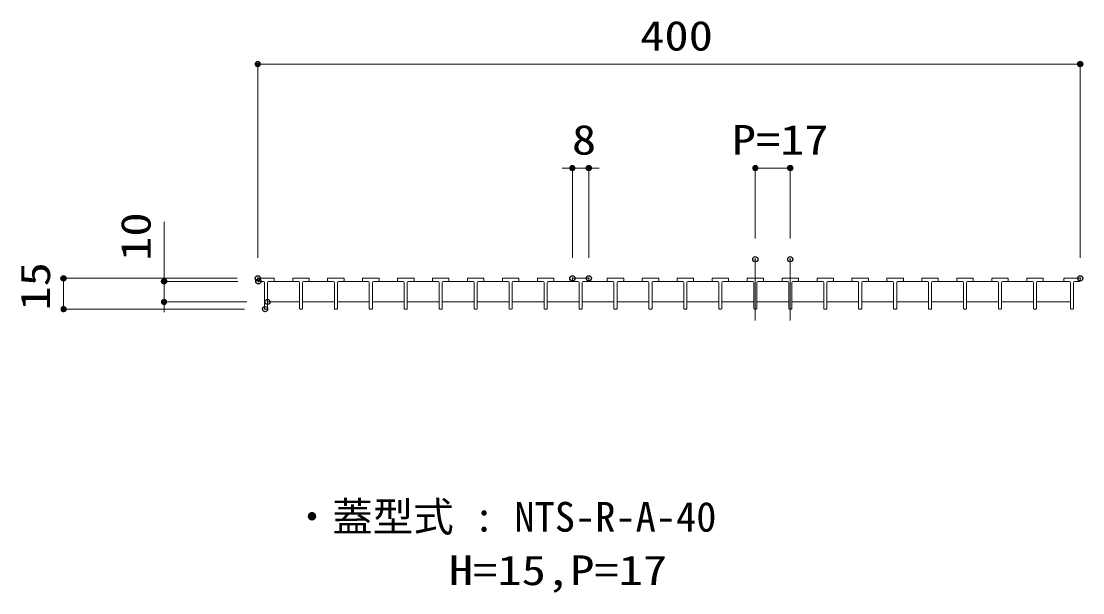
# Model space of a CAD drawing. Units: millimetres on the paper. Extents: x -216 to 216, y -153 to 153.
# Drawn here: x -80.5 to 22.8, y -80.8 to -25.2 of the extents above; entities that cross this region are included whole.
import ezdxf
from ezdxf.enums import TextEntityAlignment as Align

# ---------------------------------------------------------------- set-up
doc = ezdxf.new("R2010")
doc.units = ezdxf.units.MM
doc.header["$PDMODE"] = 32
doc.header["$PDSIZE"] = 0.5
doc.linetypes.add('CHAIN2', pattern=[12, 9, -1, 1, -1])
doc.layers.add('0-1_文字', color=7, linetype='Continuous')
doc.layers.add('0-5_Defpoints', color=7, linetype='Continuous')
for name, color, linetype, lineweight in [('0-2_蓋', 3, 'Continuous', 9), ('0-3_寸法', 4, 'Continuous', 9), ('0-4_0', 7, 'Continuous', 9), ('0-6_中心線', 4, 'CHAIN2', 9)]:
    doc.layers.add(name, color=color, linetype=linetype, lineweight=lineweight)
doc.styles.add('ＭＳ ゴシック', font='')
doc.styles.get('ＭＳ ゴシック').set_extended_font_data('MS Gothic')

# ---------------------------------------------------------------- blocks, each defined once
blk = doc.blocks.new('_Dot')
at = {"layer": '0-4_0'}
for p, q in [((-0.5, 0), (-1, 0)), ((0.489, 0.1), (-0.489, 0.1)), ((0.399, 0.3), (-0.399, 0.3)), ((0.458, -0.199), (-0.458, -0.199)), ((0.3, -0.399), (-0.3, -0.399))]:
    blk.add_line(p, q, dxfattribs=at)
for points in [[(0.5, 0), (0.496, 0.063), (0.484, 0.124), (0.465, 0.184), (0.438, 0.241), (0.405, 0.294), (0.364, 0.342), (0.319, 0.385), (0.268, 0.422), (0.213, 0.452), (0.155, 0.476), (0.094, 0.491), (0.031, 0.499), (-0.031, 0.499), (-0.094, 0.491), (-0.155, 0.476), (-0.213, 0.452), (-0.268, 0.422), (-0.319, 0.385), (-0.364, 0.342), (-0.405, 0.294), (-0.438, 0.241), (-0.465, 0.184), (-0.484, 0.124), (-0.496, 0.063), (-0.5, 0), (0, 0)], [(-0.5, 0), (-0.496, -0.063), (-0.484, -0.124), (-0.465, -0.184), (-0.438, -0.241), (-0.405, -0.294), (-0.364, -0.342), (-0.319, -0.385), (-0.268, -0.422), (-0.213, -0.452), (-0.155, -0.476), (-0.094, -0.491), (-0.031, -0.499), (0.031, -0.499), (0.094, -0.491), (0.155, -0.476), (0.213, -0.452), (0.268, -0.422), (0.319, -0.385), (0.364, -0.342), (0.405, -0.294), (0.438, -0.241), (0.465, -0.184), (0.484, -0.124), (0.496, -0.063), (0.5, 0), (0, 0)]]:
    blk.add_lwpolyline(points, close=True, dxfattribs=at)

msp = doc.modelspace()

# ---------------------------------------------------------------- linework, layer by layer
at = {"layer": '0-2_蓋'}
for p, q in [((-56.901, -50.513), (-57.391, -50.513)), ((-53.501, -50.513), (-53.991, -50.513)), ((-50.101, -50.513), (-50.591, -50.513)), ((-46.701, -50.513), (-47.191, -50.513)), ((-43.301, -50.513), (-43.791, -50.513)), ((-39.901, -50.513), (-40.391, -50.513)), ((-36.501, -50.513), (-36.991, -50.513)), ((-33.101, -50.513), (-33.591, -50.513)), ((-29.701, -50.513), (-30.191, -50.513)), ((-26.301, -50.513), (-26.791, -50.513)), ((-22.901, -50.513), (-23.391, -50.513)), ((-19.501, -50.513), (-19.991, -50.513)), ((-16.101, -50.513), (-16.591, -50.513)), ((-12.701, -50.513), (-13.191, -50.513)), ((-9.301, -50.513), (-9.791, -50.513)), ((-5.901, -50.513), (-6.391, -50.513)), ((-2.501, -50.513), (-2.991, -50.513)), ((0.899, -50.513), (0.409, -50.513)), ((4.299, -50.513), (3.809, -50.513)), ((7.699, -50.513), (7.209, -50.513)), ((11.099, -50.513), (10.609, -50.513)), ((14.499, -50.513), (14.009, -50.513)), ((17.899, -50.513), (17.409, -50.513)), ((22.489, -50.513), (21.999, -50.513)), ((-56.801, -53.153), (-56.801, -50.613)), ((-56.501, -50.613), (-56.501, -53.153)), ((-53.401, -53.153), (-53.401, -50.613)), ((-53.101, -50.613), (-53.101, -53.153)), ((-50.001, -53.153), (-50.001, -50.613)), ((-49.701, -50.613), (-49.701, -53.153)), ((-46.601, -53.153), (-46.601, -50.613)), ((-46.301, -50.613), (-46.301, -53.153)), ((-43.201, -53.153), (-43.201, -50.613)), ((-42.901, -50.613), (-42.901, -53.153)), ((-39.801, -53.153), (-39.801, -50.613)), ((-39.501, -50.613), (-39.501, -53.153)), ((-36.401, -53.153), (-36.401, -50.613)), ((-36.101, -50.613), (-36.101, -53.153)), ((-33.001, -53.153), (-33.001, -50.613)), ((-32.701, -50.613), (-32.701, -53.153)), ((-29.601, -53.153), (-29.601, -50.613)), ((-29.301, -50.613), (-29.301, -53.153)), ((-26.201, -53.153), (-26.201, -50.613)), ((-25.901, -50.613), (-25.901, -53.153)), ((-22.801, -53.153), (-22.801, -50.613)), ((-22.501, -50.613), (-22.501, -53.153)), ((-19.401, -53.153), (-19.401, -50.613)), ((-19.101, -50.613), (-19.101, -53.153)), ((-16.001, -53.153), (-16.001, -50.613)), ((-15.701, -50.613), (-15.701, -53.153)), ((-12.601, -53.153), (-12.601, -50.613)), ((-12.301, -50.613), (-12.301, -53.153)), ((-9.201, -53.153), (-9.201, -50.613)), ((-8.901, -50.613), (-8.901, -53.153)), ((-5.801, -53.153), (-5.801, -50.613)), ((-5.501, -50.613), (-5.501, -53.153)), ((-2.401, -53.153), (-2.401, -50.613)), ((-2.101, -50.613), (-2.101, -53.153)), ((0.999, -53.153), (0.999, -50.613)), ((1.299, -50.613), (1.299, -53.153)), ((4.399, -53.153), (4.399, -50.613)), ((4.699, -50.613), (4.699, -53.153)), ((7.799, -53.153), (7.799, -50.613)), ((8.099, -50.613), (8.099, -53.153)), ((11.199, -53.153), (11.199, -50.613)), ((11.499, -50.613), (11.499, -53.153)), ((14.599, -53.153), (14.599, -50.613)), ((14.899, -50.613), (14.899, -53.153)), ((17.999, -53.153), (17.999, -50.613)), ((18.299, -50.613), (18.299, -53.153)), ((21.599, -53.153), (21.599, -50.613)), ((21.899, -50.613), (21.899, -53.153)), ((-56.501, -52.513), (-53.401, -52.513)), ((-53.101, -52.513), (-50.001, -52.513)), ((-49.701, -52.513), (-46.601, -52.513)), ((-46.301, -52.513), (-43.201, -52.513)), ((-42.901, -52.513), (-39.801, -52.513)), ((-39.501, -52.513), (-36.401, -52.513)), ((-36.101, -52.513), (-33.001, -52.513)), ((-32.701, -52.513), (-29.601, -52.513)), ((-29.301, -52.513), (-26.201, -52.513)), ((-25.901, -52.513), (-22.801, -52.513)), ((-22.501, -52.513), (-19.401, -52.513)), ((-19.101, -52.513), (-16.001, -52.513)), ((-15.701, -52.513), (-12.601, -52.513)), ((-12.301, -52.513), (-9.201, -52.513)), ((-8.901, -52.513), (-5.801, -52.513)), ((-5.501, -52.513), (-2.401, -52.513)), ((-2.101, -52.513), (0.999, -52.513)), ((1.299, -52.513), (4.399, -52.513)), ((4.699, -52.513), (7.799, -52.513)), ((8.099, -52.513), (11.199, -52.513)), ((11.499, -52.513), (14.599, -52.513)), ((14.899, -52.513), (17.999, -52.513)), ((18.299, -52.513), (21.599, -52.513)), ((-56.561, -53.213), (-56.741, -53.213)), ((-53.161, -53.213), (-53.341, -53.213)), ((-49.761, -53.213), (-49.941, -53.213)), ((-46.361, -53.213), (-46.541, -53.213)), ((-42.961, -53.213), (-43.141, -53.213)), ((-39.561, -53.213), (-39.741, -53.213)), ((-36.161, -53.213), (-36.341, -53.213)), ((-32.761, -53.213), (-32.941, -53.213)), ((-29.361, -53.213), (-29.541, -53.213)), ((-25.961, -53.213), (-26.141, -53.213)), ((-22.561, -53.213), (-22.741, -53.213)), ((-19.161, -53.213), (-19.341, -53.213)), ((-15.761, -53.213), (-15.941, -53.213)), ((-12.361, -53.213), (-12.541, -53.213)), ((-8.961, -53.213), (-9.141, -53.213)), ((-5.561, -53.213), (-5.741, -53.213)), ((-2.161, -53.213), (-2.341, -53.213)), ((1.239, -53.213), (1.059, -53.213)), ((4.639, -53.213), (4.459, -53.213)), ((8.039, -53.213), (7.859, -53.213)), ((11.439, -53.213), (11.259, -53.213)), ((14.839, -53.213), (14.659, -53.213)), ((18.239, -53.213), (18.059, -53.213)), ((21.839, -53.213), (21.659, -53.213))]:
    msp.add_line(p, q, dxfattribs=at)
for points in [[(-57.451, -50.453), (-57.451, -50.213), (-55.851, -50.213), (-55.851, -50.453)], [(-55.911, -50.513), (-56.401, -50.513), (-53.501, -50.513)], [(-54.051, -50.453), (-54.051, -50.213), (-52.451, -50.213), (-52.451, -50.453)], [(-52.511, -50.513), (-53.001, -50.513), (-50.101, -50.513)], [(-50.651, -50.453), (-50.651, -50.213), (-49.051, -50.213), (-49.051, -50.453)], [(-49.111, -50.513), (-49.601, -50.513), (-46.701, -50.513)], [(-47.251, -50.453), (-47.251, -50.213), (-45.651, -50.213), (-45.651, -50.453)], [(-45.711, -50.513), (-46.201, -50.513), (-43.301, -50.513)], [(-43.851, -50.453), (-43.851, -50.213), (-42.251, -50.213), (-42.251, -50.453)], [(-42.311, -50.513), (-42.801, -50.513), (-39.901, -50.513)], [(-40.451, -50.453), (-40.451, -50.213), (-38.851, -50.213), (-38.851, -50.453)], [(-38.911, -50.513), (-39.401, -50.513), (-36.501, -50.513)], [(-37.051, -50.453), (-37.051, -50.213), (-35.451, -50.213), (-35.451, -50.453)], [(-35.511, -50.513), (-36.001, -50.513), (-33.101, -50.513)], [(-33.651, -50.453), (-33.651, -50.213), (-32.051, -50.213), (-32.051, -50.453)], [(-32.111, -50.513), (-32.601, -50.513), (-29.701, -50.513)], [(-30.251, -50.453), (-30.251, -50.213), (-28.651, -50.213), (-28.651, -50.453)], [(-28.711, -50.513), (-29.201, -50.513), (-26.301, -50.513)], [(-26.851, -50.453), (-26.851, -50.213), (-25.251, -50.213), (-25.251, -50.453)], [(-25.311, -50.513), (-25.801, -50.513), (-22.901, -50.513)], [(-23.451, -50.453), (-23.451, -50.213), (-21.851, -50.213), (-21.851, -50.453)], [(-21.911, -50.513), (-22.401, -50.513), (-19.501, -50.513)], [(-20.051, -50.453), (-20.051, -50.213), (-18.451, -50.213), (-18.451, -50.453)], [(-18.511, -50.513), (-19.001, -50.513), (-16.101, -50.513)], [(-16.651, -50.453), (-16.651, -50.213), (-15.051, -50.213), (-15.051, -50.453)], [(-15.111, -50.513), (-15.601, -50.513), (-12.701, -50.513)], [(-13.251, -50.453), (-13.251, -50.213), (-11.651, -50.213), (-11.651, -50.453)], [(-11.711, -50.513), (-12.201, -50.513), (-9.301, -50.513)], [(-9.851, -50.453), (-9.851, -50.213), (-8.251, -50.213), (-8.251, -50.453)], [(-8.311, -50.513), (-8.801, -50.513), (-5.901, -50.513)], [(-6.451, -50.453), (-6.451, -50.213), (-4.851, -50.213), (-4.851, -50.453)], [(-4.911, -50.513), (-5.401, -50.513), (-2.501, -50.513)], [(-3.051, -50.453), (-3.051, -50.213), (-1.451, -50.213), (-1.451, -50.453)], [(-1.511, -50.513), (-2.001, -50.513), (0.899, -50.513)], [(0.349, -50.453), (0.349, -50.213), (1.949, -50.213), (1.949, -50.453)], [(1.889, -50.513), (1.399, -50.513), (4.299, -50.513)], [(3.749, -50.453), (3.749, -50.213), (5.349, -50.213), (5.349, -50.453)], [(5.289, -50.513), (4.799, -50.513), (7.699, -50.513)], [(7.149, -50.453), (7.149, -50.213), (8.749, -50.213), (8.749, -50.453)], [(8.689, -50.513), (8.199, -50.513), (11.099, -50.513)], [(10.549, -50.453), (10.549, -50.213), (12.149, -50.213), (12.149, -50.453)], [(12.089, -50.513), (11.599, -50.513), (14.499, -50.513)], [(13.949, -50.453), (13.949, -50.213), (15.549, -50.213), (15.549, -50.453)], [(15.489, -50.513), (14.999, -50.513), (17.899, -50.513)], [(17.349, -50.453), (17.349, -50.213), (18.949, -50.213), (18.949, -50.453)], [(18.889, -50.513), (18.399, -50.513), (21.499, -50.513), (21.009, -50.513)], [(20.949, -50.453), (20.949, -50.213), (22.549, -50.213), (22.549, -50.453)]]:
    msp.add_lwpolyline(points, dxfattribs=at)
for centre, radius, start, end in [((-57.391, -50.453), 0.06, 180, 270), ((-56.901, -50.613), 0.1, 0, 90), ((-56.401, -50.613), 0.1, 90, 180), ((-55.911, -50.453), 0.06, 270, 0), ((-53.991, -50.453), 0.06, 180, 270), ((-53.501, -50.613), 0.1, 0, 90), ((-53.001, -50.613), 0.1, 90, 180), ((-52.511, -50.453), 0.06, 270, 0), ((-50.591, -50.453), 0.06, 180, 270), ((-50.101, -50.613), 0.1, 0, 90), ((-49.601, -50.613), 0.1, 90, 180), ((-49.111, -50.453), 0.06, 270, 0), ((-47.191, -50.453), 0.06, 180, 270), ((-46.701, -50.613), 0.1, 0, 90), ((-46.201, -50.613), 0.1, 90, 180), ((-45.711, -50.453), 0.06, 270, 0), ((-43.791, -50.453), 0.06, 180, 270), ((-43.301, -50.613), 0.1, 0, 90), ((-42.801, -50.613), 0.1, 90, 180), ((-42.311, -50.453), 0.06, 270, 0), ((-40.391, -50.453), 0.06, 180, 270), ((-39.901, -50.613), 0.1, 0, 90), ((-39.401, -50.613), 0.1, 90, 180), ((-38.911, -50.453), 0.06, 270, 0), ((-36.991, -50.453), 0.06, 180, 270), ((-36.501, -50.613), 0.1, 0, 90), ((-36.001, -50.613), 0.1, 90, 180), ((-35.511, -50.453), 0.06, 270, 0), ((-33.591, -50.453), 0.06, 180, 270), ((-33.101, -50.613), 0.1, 0, 90), ((-32.601, -50.613), 0.1, 90, 180), ((-32.111, -50.453), 0.06, 270, 0), ((-30.191, -50.453), 0.06, 180, 270), ((-29.701, -50.613), 0.1, 0, 90), ((-29.201, -50.613), 0.1, 90, 180), ((-28.711, -50.453), 0.06, 270, 0), ((-26.791, -50.453), 0.06, 180, 270), ((-26.301, -50.613), 0.1, 0, 90), ((-25.801, -50.613), 0.1, 90, 180), ((-25.311, -50.453), 0.06, 270, 0), ((-23.391, -50.453), 0.06, 180, 270), ((-22.901, -50.613), 0.1, 0, 90), ((-22.401, -50.613), 0.1, 90, 180), ((-21.911, -50.453), 0.06, 270, 0), ((-19.991, -50.453), 0.06, 180, 270), ((-19.501, -50.613), 0.1, 0, 90), ((-19.001, -50.613), 0.1, 90, 180), ((-18.511, -50.453), 0.06, 270, 0), ((-16.591, -50.453), 0.06, 180, 270), ((-16.101, -50.613), 0.1, 0, 90), ((-15.601, -50.613), 0.1, 90, 180), ((-15.111, -50.453), 0.06, 270, 0), ((-13.191, -50.453), 0.06, 180, 270), ((-12.701, -50.613), 0.1, 0, 90), ((-12.201, -50.613), 0.1, 90, 180), ((-11.711, -50.453), 0.06, 270, 0), ((-9.791, -50.453), 0.06, 180, 270), ((-9.301, -50.613), 0.1, 0, 90), ((-8.801, -50.613), 0.1, 90, 180), ((-8.311, -50.453), 0.06, 270, 0), ((-6.391, -50.453), 0.06, 180, 270), ((-5.901, -50.613), 0.1, 0, 90), ((-5.401, -50.613), 0.1, 90, 180), ((-4.911, -50.453), 0.06, 270, 0), ((-2.991, -50.453), 0.06, 180, 270), ((-2.501, -50.613), 0.1, 0, 90), ((-2.001, -50.613), 0.1, 90, 180), ((-1.511, -50.453), 0.06, 270, 0), ((0.409, -50.453), 0.06, 180, 270), ((0.899, -50.613), 0.1, 0, 90), ((1.399, -50.613), 0.1, 90, 180), ((1.889, -50.453), 0.06, 270, 0), ((3.809, -50.453), 0.06, 180, 270), ((4.299, -50.613), 0.1, 0, 90), ((4.799, -50.613), 0.1, 90, 180), ((5.289, -50.453), 0.06, 270, 0), ((7.209, -50.453), 0.06, 180, 270), ((7.699, -50.613), 0.1, 0, 90), ((8.199, -50.613), 0.1, 90, 180), ((8.689, -50.453), 0.06, 270, 0), ((10.609, -50.453), 0.06, 180, 270), ((11.099, -50.613), 0.1, 0, 90), ((11.599, -50.613), 0.1, 90, 180), ((12.089, -50.453), 0.06, 270, 0), ((14.009, -50.453), 0.06, 180, 270), ((14.499, -50.613), 0.1, 0, 90), ((14.999, -50.613), 0.1, 90, 180), ((15.489, -50.453), 0.06, 270, 0), ((17.409, -50.453), 0.06, 180, 270), ((17.899, -50.613), 0.1, 0, 90), ((18.399, -50.613), 0.1, 90, 180), ((18.889, -50.453), 0.06, 270, 0), ((21.009, -50.453), 0.06, 180, 270), ((21.499, -50.613), 0.1, 0, 90), ((21.999, -50.613), 0.1, 90, 180), ((22.489, -50.453), 0.06, 270, 0), ((-56.741, -53.153), 0.06, 180, 270), ((-56.561, -53.153), 0.06, 270, 0), ((-53.341, -53.153), 0.06, 180, 270), ((-53.161, -53.153), 0.06, 270, 0), ((-49.941, -53.153), 0.06, 180, 270), ((-49.761, -53.153), 0.06, 270, 0), ((-46.541, -53.153), 0.06, 180, 270), ((-46.361, -53.153), 0.06, 270, 0), ((-43.141, -53.153), 0.06, 180, 270), ((-42.961, -53.153), 0.06, 270, 0), ((-39.741, -53.153), 0.06, 180, 270), ((-39.561, -53.153), 0.06, 270, 0), ((-36.341, -53.153), 0.06, 180, 270), ((-36.161, -53.153), 0.06, 270, 0), ((-32.941, -53.153), 0.06, 180, 270), ((-32.761, -53.153), 0.06, 270, 0), ((-29.541, -53.153), 0.06, 180, 270), ((-29.361, -53.153), 0.06, 270, 0), ((-26.141, -53.153), 0.06, 180, 270), ((-25.961, -53.153), 0.06, 270, 0), ((-22.741, -53.153), 0.06, 180, 270), ((-22.561, -53.153), 0.06, 270, 0), ((-19.341, -53.153), 0.06, 180, 270), ((-19.161, -53.153), 0.06, 270, 0), ((-15.941, -53.153), 0.06, 180, 270), ((-15.761, -53.153), 0.06, 270, 0), ((-12.541, -53.153), 0.06, 180, 270), ((-12.361, -53.153), 0.06, 270, 0), ((-9.141, -53.153), 0.06, 180, 270), ((-8.961, -53.153), 0.06, 270, 0), ((-5.741, -53.153), 0.06, 180, 270), ((-5.561, -53.153), 0.06, 270, 0), ((-2.341, -53.153), 0.06, 180, 270), ((-2.161, -53.153), 0.06, 270, 0), ((1.059, -53.153), 0.06, 180, 270), ((1.239, -53.153), 0.06, 270, 0), ((4.459, -53.153), 0.06, 180, 270), ((4.639, -53.153), 0.06, 270, 0), ((7.859, -53.153), 0.06, 180, 270), ((8.039, -53.153), 0.06, 270, 0), ((11.259, -53.153), 0.06, 180, 270), ((11.439, -53.153), 0.06, 270, 0), ((14.659, -53.153), 0.06, 180, 270), ((14.839, -53.153), 0.06, 270, 0), ((18.059, -53.153), 0.06, 180, 270), ((18.239, -53.153), 0.06, 270, 0), ((21.659, -53.153), 0.06, 180, 270), ((21.839, -53.153), 0.06, 270, 0)]:
    msp.add_arc(centre, radius, start, end, dxfattribs=at)
at = {"layer": '0-3_寸法'}
for p, q in [((-57.451, -48.213), (-57.451, -29.371)), ((-56.951, -29.371), (22.049, -29.371)), ((22.549, -48.213), (22.549, -29.371)), ((-27.351, -39.492), (-27.851, -39.492)), ((-26.851, -48.213), (-26.851, -39.492)), ((-26.851, -39.492), (-25.251, -39.492)), ((-25.251, -48.213), (-25.251, -39.492)), ((-24.751, -39.492), (-24.251, -39.492)), ((-9.051, -46.353), (-9.051, -39.492)), ((-8.551, -39.492), (-6.151, -39.492)), ((-5.651, -46.353), (-5.651, -39.492)), ((-66.561, -50.013), (-66.561, -44.713)), ((-59.451, -50.213), (-76.339, -50.213)), ((-59.391, -50.513), (-66.561, -50.513)), ((-66.561, -52.513), (-66.561, -50.513)), ((-76.339, -52.713), (-76.339, -50.713)), ((-58.501, -52.513), (-66.561, -52.513)), ((-58.741, -53.213), (-76.339, -53.213)), ((-66.561, -53.013), (-66.561, -53.513))]:
    msp.add_line(p, q, dxfattribs=at)
at = {"layer": '0-5_Defpoints'}
for p in [(22.549, -29.371), (-25.251, -39.492), (-5.651, -39.492), (-9.051, -48.353), (-5.651, -48.353), (-76.339, -50.213), (-66.561, -50.513), (-57.451, -50.213), (-57.391, -50.513), (-26.851, -50.213), (-25.251, -50.213), (22.549, -50.213), (-56.501, -52.513), (-56.741, -53.213)]:
    msp.add_point(p, dxfattribs=at)
at = {"layer": '0-6_中心線'}
for p, q in [((-9.051, -48.353), (-9.051, -54.307)), ((-5.651, -48.353), (-5.651, -54.307))]:
    msp.add_line(p, q, dxfattribs=at)

# ---------------------------------------------------------------- block references
at = {"layer": '0-3_寸法', "xscale": 0.5, "yscale": 0.5}
for p, rotation in [((-57.451, -29.371), 180), ((-25.251, -39.492), 180), ((-9.051, -39.492), 180), ((-76.339, -50.213), 90), ((-66.561, -50.513), 270), ((-66.561, -52.513), 90), ((-76.339, -53.213), 270)]:
    msp.add_blockref('_Dot', p, dxfattribs=dict(at, rotation=rotation))
for p in [(22.549, -29.371), (-26.851, -39.492), (-5.651, -39.492)]:
    msp.add_blockref('_Dot', p, dxfattribs=at)

# ---------------------------------------------------------------- texts
at = {"layer": '0-1_文字', "style": 'ＭＳ ゴシック'}
msp.add_text('・蓋型式 : NTS-R-A-40', height=2.889, dxfattribs=at).set_placement((-54.145, -75.723), align=Align.BOTTOM_LEFT)
at = {"layer": '0-1_文字', "style": 'ＭＳ ゴシック', "width": 1.2}
msp.add_text('H=15,P=17', height=2.889, dxfattribs=at).set_placement((-38.857, -80.923), align=Align.BOTTOM_LEFT)
at = {"layer": '0-3_寸法', "style": 'ＭＳ ゴシック', "width": 1.2}
for s, p in [('400', (-20.251, -28.926)), ('8', (-26.891, -39.047)), ('P=17', (-11.351, -39.047))]:
    msp.add_text(s, height=2.889, dxfattribs=at).set_placement(p, align=Align.BOTTOM_LEFT)
for s, p in [('10', (-67.006, -48.513)), ('15', (-76.784, -53.358))]:
    msp.add_text(s, height=2.889, rotation=90, dxfattribs=at).set_placement(p, align=Align.BOTTOM_LEFT)

doc.saveas('drawing.dxf')
